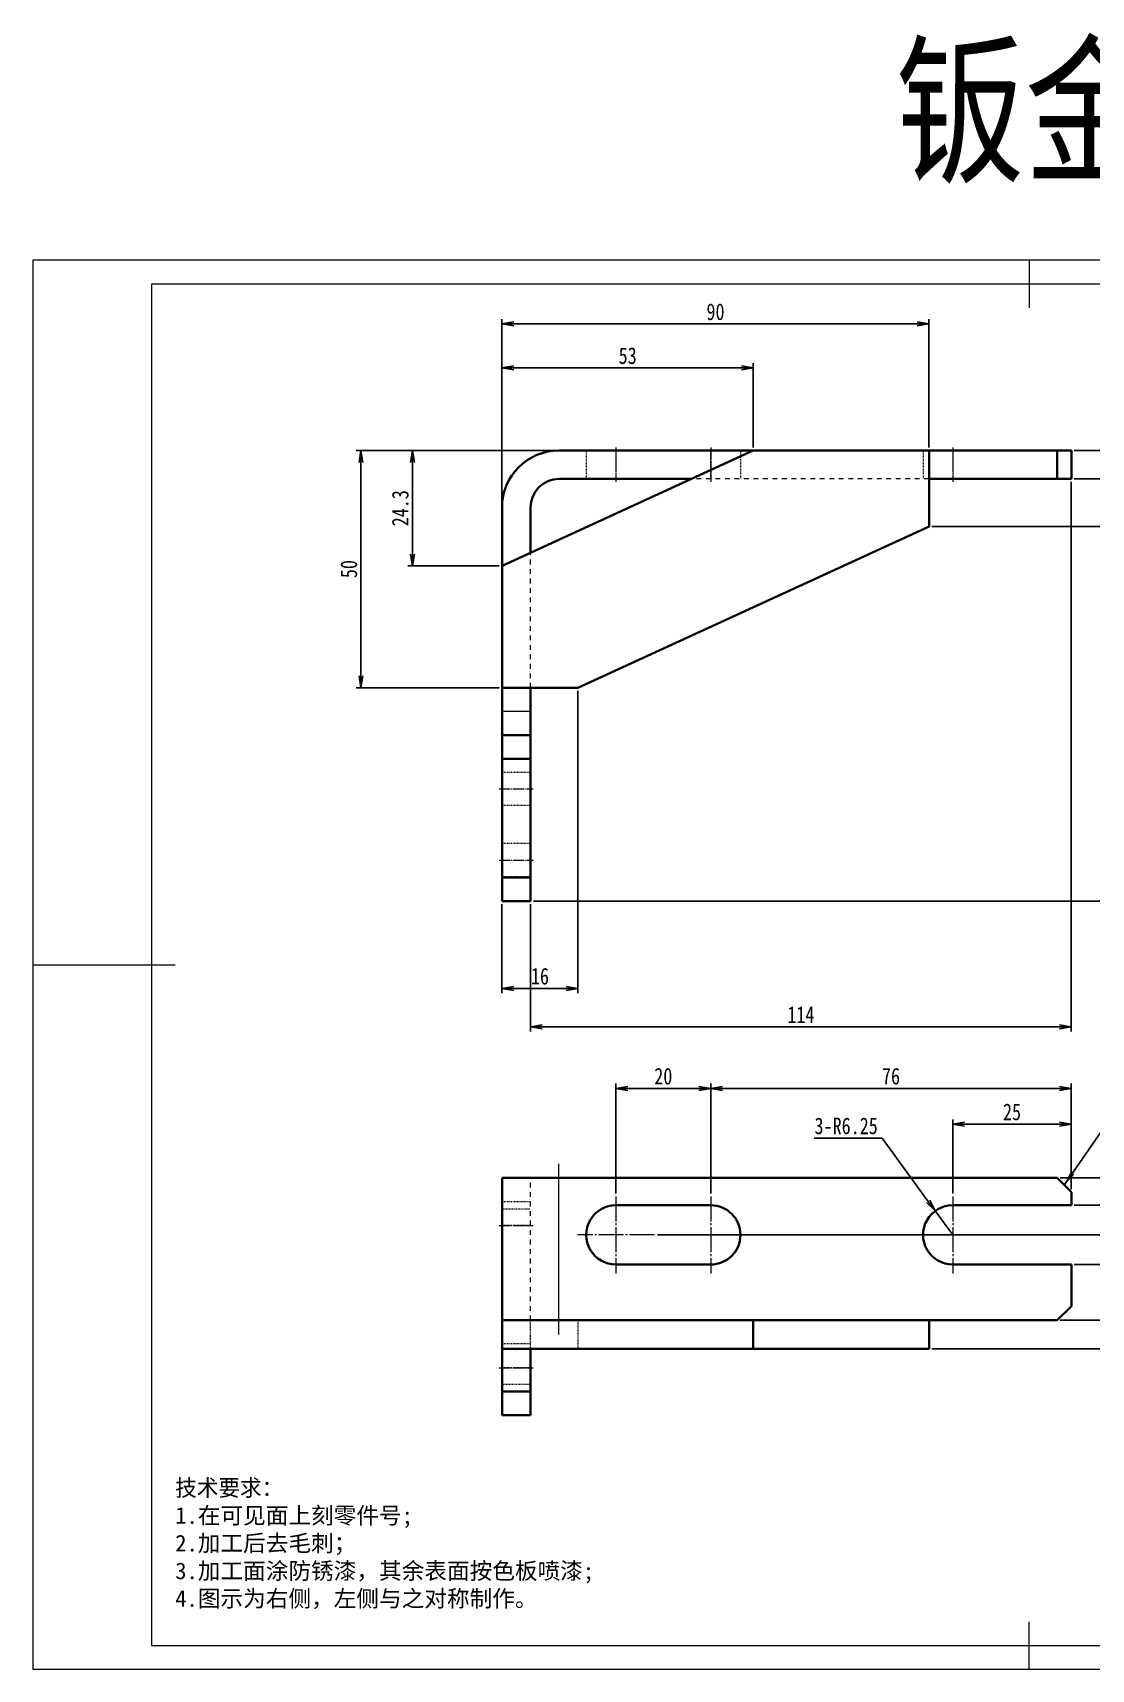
# Model space of a CAD drawing. Header units: millimetres. Extents: x -15766 to 80009, y -9701 to 15159.
# Drawn here: x -4334.1 to -4111, y 11134.1 to 11479.1 of the extents above; entities that cross this region are included whole.
import ezdxf

# ---------------------------------------------------------------- set-up
doc = ezdxf.new("R2010")
doc.units = ezdxf.units.MM
doc.linetypes.add('CENTER-HOKUTO_1', pattern=[16, 13, -1, 1, -1])
doc.linetypes.add('HIDDEN-HOKUTO_1', pattern=[2, 1, -1])
doc.layers.get('DEFPOINTS').update_dxf_attribs({"lineweight": 18})
for name, color, linetype, lineweight in [('AM_7', 2, 'CENTER-HOKUTO_1', 18), ('AM_HID', 1, 'HIDDEN-HOKUTO_1', 18), ('AM_VIS', 7, 'Continuous', 18), ('CDRAFT0', 7, 'Continuous', 18), ('DIM', 253, 'Continuous', 20), ('title_frame', 7, 'Continuous', 18), ('word_dim', 9, 'Continuous', 18), ('粗实线层_1', 7, 'Continuous', 15)]:
    doc.layers.add(name, color=color, linetype=linetype, lineweight=lineweight)
doc.styles.add('DIM', font='', dxfattribs={"width": 0.8})
doc.styles.get('DIM').set_extended_font_data('NSimSun')
doc.dimstyles.new('1-1', dxfattribs={"dimtxt": 3.5, "dimasz": 3, "dimexe": 1, "dimexo": 0, "dimgap": 1, "dimtad": 1, "dimdsep": 46, "dimtxsty": 'DIM', "dimblk": '_CAXARROW', "dimcen": 0, "dimdle": 6, "dimclrd": 256, "dimclre": 256, "dimclrt": 3, "dimazin": 2, "dimtfac": 0.707107, "dimtmove": 0, "dimatfit": 3, "dimfxl": 0, "dimfrac": 2, "dimtolj": 1, "dimarcsym": 0})
doc.dimstyles.new('1-1$0', dxfattribs={"dimtxt": 3.5, "dimasz": 2.5, "dimexe": 1, "dimexo": 0.625, "dimgap": 0.8, "dimtad": 1, "dimdsep": 46, "dimtxsty": 'DIM', "dimblk": 'OPEN', "dimcen": 0, "dimdle": 5, "dimclrd": 256, "dimclre": 256, "dimclrt": 3, "dimazin": 3, "dimtfac": 0.5, "dimtmove": 0, "dimatfit": 3, "dimldrblk": 'OPEN', "dimfxl": 0, "dimtolj": 1, "dimarcsym": 0})
doc.dimstyles.new('1-1$4', dxfattribs={"dimtxt": 3.5, "dimasz": 2.5, "dimexe": 1, "dimexo": 0.625, "dimgap": 0.8, "dimtad": 1, "dimtih": 1, "dimtoh": 1, "dimzin": 12, "dimdsep": 46, "dimtxsty": 'DIM', "dimblk": 'OPEN', "dimcen": 0, "dimdle": 5, "dimclrd": 256, "dimclre": 256, "dimclrt": 3, "dimazin": 3, "dimtfac": 0.5, "dimtmove": 0, "dimatfit": 3, "dimldrblk": 'OPEN', "dimfxl": 0, "dimtolj": 1, "dimarcsym": 0})

# ---------------------------------------------------------------- blocks, each defined once
blk = doc.blocks.new('*X3')
at = {"layer": 'CDRAFT0'}
for p, q in [((420, 297), (0, 297)), ((0, 297), (0, 0)), ((420, 0), (420, 297)), ((0, 0), (420, 0))]:
    blk.add_line(p, q, dxfattribs=at)
at = {"layer": '粗实线层_1'}
for p, q in [((210, 297), (210, 287)), ((415, 292), (25, 292)), ((25, 292), (25, 5)), ((415, 5), (415, 292)), ((0, 148.5), (30, 148.5)), ((420, 148.5), (410, 148.5)), ((210, 0), (210, 10)), ((25, 5), (415, 5))]:
    blk.add_line(p, q, dxfattribs=at)
blk = doc.blocks.new('_OPEN')
at = {"color": 0, "linetype": 'ByBlock', "lineweight": -2}
for p, q in [((-1, 0.166667), (0, 0)), ((-1, -0.166667), (0, 0)), ((0, 0), (-1, 0))]:
    blk.add_line(p, q, dxfattribs=at)
blk = doc.blocks.new('*D130')
at = {"layer": 'DEFPOINTS', "color": 0, "transparency": 16777216}
for p in [(-4115.16, 11391.01), (-4084.8, 11391.01), (-4115.16, 11385.01)]:
    blk.add_point(p, dxfattribs=at)
at = {"layer": 'DIM', "linetype": 'Continuous', "lineweight": -2, "transparency": 16777216}
for p, q in [((-4084.8, 11393.51), (-4084.8, 11396.01)), ((-4114.53, 11391.01), (-4083.8, 11391.01)), ((-4084.8, 11385.01), (-4084.8, 11391.01)), ((-4114.53, 11385.01), (-4083.8, 11385.01)), ((-4084.8, 11382.51), (-4084.8, 11380.01))]:
    blk.add_line(p, q, dxfattribs=at)
at = {"layer": 'DIM', "lineweight": -2, "transparency": 16777216, "xscale": 2.5, "yscale": 2.5, "zscale": 2.5}
for p, rotation in [((-4084.8, 11391.01), 270), ((-4084.8, 11385.01), 90)]:
    blk.add_blockref('_OPEN', p, dxfattribs=dict(at, rotation=rotation))
at = {"layer": 'DIM', "color": 3, "transparency": 16777216, "insert": (-4087.35, 11388.01), "char_height": 3.5, "attachment_point": 5, "rotation": 90, "style": 'DIM'}
blk.add_mtext('\\A1;t6', dxfattribs=at)
blk = doc.blocks.new('*D131')
at = {"layer": 'DEFPOINTS', "color": 0, "transparency": 16777216}
for p in [(-4264.88, 11391.01), (-4223.16, 11391.01), (-4235.16, 11341.01)]:
    blk.add_point(p, dxfattribs=at)
at = {"layer": 'DIM', "linetype": 'Continuous', "lineweight": -2, "transparency": 16777216}
for p, q in [((-4223.78, 11391.01), (-4265.88, 11391.01)), ((-4264.88, 11343.51), (-4264.88, 11388.51)), ((-4235.78, 11341.01), (-4265.88, 11341.01))]:
    blk.add_line(p, q, dxfattribs=at)
at = {"layer": 'DIM', "lineweight": -2, "transparency": 16777216, "xscale": 2.5, "yscale": 2.5, "zscale": 2.5}
for p, rotation in [((-4264.88, 11391.01), 90), ((-4264.88, 11341.01), 270)]:
    blk.add_blockref('_OPEN', p, dxfattribs=dict(at, rotation=rotation))
at = {"layer": 'DIM', "color": 3, "transparency": 16777216, "insert": (-4267.43, 11366.01), "char_height": 3.5, "attachment_point": 5, "rotation": 90, "style": 'DIM'}
blk.add_mtext('\\A1;50', dxfattribs=at)
blk = doc.blocks.new('*D132')
at = {"layer": 'DEFPOINTS', "color": 0, "transparency": 16777216}
for p in [(-4145.16, 11417.68), (-4145.16, 11391.01), (-4235.16, 11379.01)]:
    blk.add_point(p, dxfattribs=at)
at = {"layer": 'DIM', "linetype": 'Continuous', "lineweight": -2, "transparency": 16777216}
for p, q in [((-4235.16, 11379.63), (-4235.16, 11418.68)), ((-4145.16, 11391.63), (-4145.16, 11418.68)), ((-4232.66, 11417.68), (-4147.66, 11417.68))]:
    blk.add_line(p, q, dxfattribs=at)
at = {"layer": 'DIM', "lineweight": -2, "transparency": 16777216, "xscale": 2.5, "yscale": 2.5, "zscale": 2.5, "rotation": 180}
blk.add_blockref('_OPEN', (-4235.16, 11417.68), dxfattribs=at)
at = {"layer": 'DIM', "lineweight": -2, "transparency": 16777216, "xscale": 2.5, "yscale": 2.5, "zscale": 2.5}
blk.add_blockref('_OPEN', (-4145.16, 11417.68), dxfattribs=at)
at = {"layer": 'DIM', "color": 3, "transparency": 16777216, "insert": (-4190.16, 11420.23), "char_height": 3.5, "attachment_point": 5, "style": 'DIM'}
blk.add_mtext('\\A1;90', dxfattribs=at)
blk = doc.blocks.new('*D133')
at = {"layer": 'DEFPOINTS', "color": 0, "transparency": 16777216}
for p in [(-4115.16, 11385.01), (-4084.8, 11385.01), (-4229.16, 11296.01)]:
    blk.add_point(p, dxfattribs=at)
at = {"layer": 'DIM', "linetype": 'Continuous', "lineweight": -2, "transparency": 16777216}
for p, q in [((-4114.53, 11385.01), (-4083.8, 11385.01)), ((-4084.8, 11298.51), (-4084.8, 11382.51)), ((-4228.53, 11296.01), (-4083.8, 11296.01))]:
    blk.add_line(p, q, dxfattribs=at)
at = {"layer": 'DIM', "lineweight": -2, "transparency": 16777216, "xscale": 2.5, "yscale": 2.5, "zscale": 2.5}
for p, rotation in [((-4084.8, 11385.01), 90), ((-4084.8, 11296.01), 270)]:
    blk.add_blockref('_OPEN', p, dxfattribs=dict(at, rotation=rotation))
at = {"layer": 'DIM', "color": 3, "transparency": 16777216, "insert": (-4087.35, 11340.51), "char_height": 3.5, "attachment_point": 5, "rotation": 90, "style": 'DIM'}
blk.add_mtext('\\A1;89', dxfattribs=at)
blk = doc.blocks.new('*D134')
at = {"layer": 'DEFPOINTS', "color": 0, "transparency": 16777216}
for p in [(-4115.16, 11385.01), (-4229.16, 11296.01), (-4229.16, 11269.55)]:
    blk.add_point(p, dxfattribs=at)
at = {"layer": 'DIM', "linetype": 'Continuous', "lineweight": -2, "transparency": 16777216}
for p, q in [((-4115.16, 11384.38), (-4115.16, 11268.55)), ((-4229.16, 11295.38), (-4229.16, 11268.55)), ((-4117.66, 11269.55), (-4226.66, 11269.55))]:
    blk.add_line(p, q, dxfattribs=at)
at = {"layer": 'DIM', "lineweight": -2, "transparency": 16777216, "xscale": 2.5, "yscale": 2.5, "zscale": 2.5, "rotation": 180}
blk.add_blockref('_OPEN', (-4229.16, 11269.55), dxfattribs=at)
at = {"layer": 'DIM', "lineweight": -2, "transparency": 16777216, "xscale": 2.5, "yscale": 2.5, "zscale": 2.5}
blk.add_blockref('_OPEN', (-4115.16, 11269.55), dxfattribs=at)
at = {"layer": 'DIM', "color": 3, "transparency": 16777216, "insert": (-4172.16, 11272.1), "char_height": 3.5, "attachment_point": 5, "style": 'DIM'}
blk.add_mtext('\\A1;114', dxfattribs=at)
blk = doc.blocks.new('*D135')
at = {"layer": 'DEFPOINTS', "color": 0, "transparency": 16777216}
for p in [(-4235.16, 11408.42), (-4182.19, 11391.01), (-4235.16, 11379.01)]:
    blk.add_point(p, dxfattribs=at)
at = {"layer": 'DIM', "linetype": 'Continuous', "lineweight": -2, "transparency": 16777216}
for p, q in [((-4235.16, 11379.63), (-4235.16, 11409.42)), ((-4184.69, 11408.42), (-4232.66, 11408.42)), ((-4182.19, 11391.63), (-4182.19, 11409.42))]:
    blk.add_line(p, q, dxfattribs=at)
at = {"layer": 'DIM', "lineweight": -2, "transparency": 16777216, "xscale": 2.5, "yscale": 2.5, "zscale": 2.5, "rotation": 180}
blk.add_blockref('_OPEN', (-4235.16, 11408.42), dxfattribs=at)
at = {"layer": 'DIM', "lineweight": -2, "transparency": 16777216, "xscale": 2.5, "yscale": 2.5, "zscale": 2.5}
blk.add_blockref('_OPEN', (-4182.19, 11408.42), dxfattribs=at)
at = {"layer": 'DIM', "color": 3, "transparency": 16777216, "insert": (-4208.67, 11410.97), "char_height": 3.5, "attachment_point": 5, "style": 'DIM'}
blk.add_mtext('\\A1;53', dxfattribs=at)
blk = doc.blocks.new('*D136')
at = {"layer": 'DEFPOINTS', "color": 0, "transparency": 16777216}
for p in [(-4223.16, 11391.01), (-4254.04, 11366.67), (-4235.16, 11366.67)]:
    blk.add_point(p, dxfattribs=at)
at = {"layer": 'DIM', "linetype": 'Continuous', "lineweight": -2, "transparency": 16777216}
for p, q in [((-4223.78, 11391.01), (-4255.04, 11391.01)), ((-4254.04, 11388.51), (-4254.04, 11369.17)), ((-4235.78, 11366.67), (-4255.04, 11366.67))]:
    blk.add_line(p, q, dxfattribs=at)
at = {"layer": 'DIM', "lineweight": -2, "transparency": 16777216, "xscale": 2.5, "yscale": 2.5, "zscale": 2.5}
for p, rotation in [((-4254.04, 11391.01), 90), ((-4254.04, 11366.67), 270)]:
    blk.add_blockref('_OPEN', p, dxfattribs=dict(at, rotation=rotation))
at = {"layer": 'DIM', "color": 3, "transparency": 16777216, "insert": (-4256.59, 11378.84), "char_height": 3.5, "attachment_point": 5, "rotation": 90, "style": 'DIM'}
blk.add_mtext('\\A1;24.3', dxfattribs=at)
blk = doc.blocks.new('*D137')
at = {"layer": 'DEFPOINTS', "color": 0, "transparency": 16777216}
for p in [(-4219.16, 11341.01), (-4235.16, 11296.01), (-4235.16, 11277.63)]:
    blk.add_point(p, dxfattribs=at)
at = {"layer": 'DIM', "linetype": 'Continuous', "lineweight": -2, "transparency": 16777216}
for p, q in [((-4219.16, 11340.38), (-4219.16, 11276.63)), ((-4235.16, 11295.38), (-4235.16, 11276.63)), ((-4221.66, 11277.63), (-4232.66, 11277.63))]:
    blk.add_line(p, q, dxfattribs=at)
at = {"layer": 'DIM', "lineweight": -2, "transparency": 16777216, "xscale": 2.5, "yscale": 2.5, "zscale": 2.5, "rotation": 180}
blk.add_blockref('_OPEN', (-4235.16, 11277.63), dxfattribs=at)
at = {"layer": 'DIM', "lineweight": -2, "transparency": 16777216, "xscale": 2.5, "yscale": 2.5, "zscale": 2.5}
blk.add_blockref('_OPEN', (-4219.16, 11277.63), dxfattribs=at)
at = {"layer": 'DIM', "color": 3, "transparency": 16777216, "insert": (-4227.16, 11280.18), "char_height": 3.5, "attachment_point": 5, "style": 'DIM'}
blk.add_mtext('\\A1;16', dxfattribs=at)
blk = doc.blocks.new('*D138')
at = {"layer": 'DEFPOINTS', "color": 0, "transparency": 16777216}
for p in [(-4115.16, 11391.01), (-4096.6, 11391.01), (-4145.16, 11375.01)]:
    blk.add_point(p, dxfattribs=at)
at = {"layer": 'DIM', "linetype": 'Continuous', "lineweight": -2, "transparency": 16777216}
for p, q in [((-4114.53, 11391.01), (-4095.6, 11391.01)), ((-4096.6, 11377.51), (-4096.6, 11388.51)), ((-4144.53, 11375.01), (-4095.6, 11375.01))]:
    blk.add_line(p, q, dxfattribs=at)
at = {"layer": 'DIM', "lineweight": -2, "transparency": 16777216, "xscale": 2.5, "yscale": 2.5, "zscale": 2.5}
for p, rotation in [((-4096.6, 11391.01), 90), ((-4096.6, 11375.01), 270)]:
    blk.add_blockref('_OPEN', p, dxfattribs=dict(at, rotation=rotation))
at = {"layer": 'DIM', "color": 3, "transparency": 16777216, "insert": (-4099.15, 11383.01), "char_height": 3.5, "attachment_point": 5, "rotation": 90, "style": 'DIM'}
blk.add_mtext('\\A1;16', dxfattribs=at)
blk = doc.blocks.new('*D147')
at = {"layer": 'DEFPOINTS', "color": 0, "transparency": 16777216}
for p in [(-4118.16, 11237.67), (-4079.1, 11237.67), (-4118.16, 11207.67)]:
    blk.add_point(p, dxfattribs=at)
at = {"layer": 'DIM', "linetype": 'Continuous', "lineweight": -2, "transparency": 16777216}
for p, q in [((-4117.53, 11237.67), (-4078.1, 11237.67)), ((-4079.1, 11210.17), (-4079.1, 11235.17)), ((-4117.53, 11207.67), (-4078.1, 11207.67))]:
    blk.add_line(p, q, dxfattribs=at)
at = {"layer": 'DIM', "lineweight": -2, "transparency": 16777216, "xscale": 2.5, "yscale": 2.5, "zscale": 2.5}
for p, rotation in [((-4079.1, 11237.67), 90), ((-4079.1, 11207.67), 270)]:
    blk.add_blockref('_OPEN', p, dxfattribs=dict(at, rotation=rotation))
at = {"layer": 'DIM', "color": 3, "transparency": 16777216, "insert": (-4081.65, 11222.67), "char_height": 3.5, "attachment_point": 5, "rotation": 90, "style": 'DIM'}
blk.add_mtext('\\A1;30', dxfattribs=at)
blk = doc.blocks.new('*D148')
at = {"layer": 'DEFPOINTS', "color": 0, "transparency": 16777216}
for p in [(-4118.16, 11207.67), (-4079.1, 11207.67), (-4145.16, 11201.67)]:
    blk.add_point(p, dxfattribs=at)
at = {"layer": 'DIM', "linetype": 'Continuous', "lineweight": -2, "transparency": 16777216}
for p, q in [((-4079.1, 11210.17), (-4079.1, 11212.67)), ((-4117.53, 11207.67), (-4078.1, 11207.67)), ((-4079.1, 11201.67), (-4079.1, 11207.67)), ((-4144.53, 11201.67), (-4078.1, 11201.67)), ((-4079.1, 11199.17), (-4079.1, 11196.67))]:
    blk.add_line(p, q, dxfattribs=at)
at = {"layer": 'DIM', "lineweight": -2, "transparency": 16777216, "xscale": 2.5, "yscale": 2.5, "zscale": 2.5}
for p, rotation in [((-4079.1, 11207.67), 270), ((-4079.1, 11201.67), 90)]:
    blk.add_blockref('_OPEN', p, dxfattribs=dict(at, rotation=rotation))
at = {"layer": 'DIM', "color": 3, "transparency": 16777216, "insert": (-4081.65, 11204.67), "char_height": 3.5, "attachment_point": 5, "rotation": 90, "style": 'DIM'}
blk.add_mtext('\\A1;t6', dxfattribs=at)
blk = doc.blocks.new('_CAXARROW')
blk.add_hatch(color=0).paths.add_polyline_path([(0, 0), (-1, 0.125), (-1, -0.125)], flags=0)
blk = doc.blocks.new('*D149')
at = {"layer": 'DEFPOINTS', "color": 0, "transparency": 16777216}
for p in [(-4140.16, 11249.02), (-4140.16, 11233.79), (-4115.16, 11234.67)]:
    blk.add_point(p, dxfattribs=at)
at = {"layer": 'DIM', "linetype": 'Continuous', "lineweight": -2, "transparency": 16777216}
for p, q in [((-4140.16, 11234.42), (-4140.16, 11250.02)), ((-4115.16, 11235.29), (-4115.16, 11250.02)), ((-4117.66, 11249.02), (-4137.66, 11249.02))]:
    blk.add_line(p, q, dxfattribs=at)
at = {"layer": 'DIM', "lineweight": -2, "transparency": 16777216, "xscale": 2.5, "yscale": 2.5, "zscale": 2.5, "rotation": 180}
blk.add_blockref('_OPEN', (-4140.16, 11249.02), dxfattribs=at)
at = {"layer": 'DIM', "lineweight": -2, "transparency": 16777216, "xscale": 2.5, "yscale": 2.5, "zscale": 2.5}
blk.add_blockref('_OPEN', (-4115.16, 11249.02), dxfattribs=at)
at = {"layer": 'DIM', "color": 3, "transparency": 16777216, "insert": (-4127.66, 11251.57), "char_height": 3.5, "attachment_point": 5, "style": 'DIM'}
blk.add_mtext('\\A1;25', dxfattribs=at)
blk = doc.blocks.new('*D150')
at = {"layer": 'DEFPOINTS', "color": 0, "transparency": 16777216}
for p in [(-4191.16, 11256.55), (-4191.16, 11233.79), (-4115.16, 11234.67)]:
    blk.add_point(p, dxfattribs=at)
at = {"layer": 'DIM', "linetype": 'Continuous', "lineweight": -2, "transparency": 16777216}
for p, q in [((-4191.16, 11234.42), (-4191.16, 11257.55)), ((-4117.66, 11256.55), (-4188.66, 11256.55)), ((-4115.16, 11235.29), (-4115.16, 11257.55))]:
    blk.add_line(p, q, dxfattribs=at)
at = {"layer": 'DIM', "lineweight": -2, "transparency": 16777216, "xscale": 2.5, "yscale": 2.5, "zscale": 2.5, "rotation": 180}
blk.add_blockref('_OPEN', (-4191.16, 11256.55), dxfattribs=at)
at = {"layer": 'DIM', "lineweight": -2, "transparency": 16777216, "xscale": 2.5, "yscale": 2.5, "zscale": 2.5}
blk.add_blockref('_OPEN', (-4115.16, 11256.55), dxfattribs=at)
at = {"layer": 'DIM', "color": 3, "transparency": 16777216, "insert": (-4153.16, 11259.1), "char_height": 3.5, "attachment_point": 5, "style": 'DIM'}
blk.add_mtext('\\A1;76', dxfattribs=at)
blk = doc.blocks.new('*D151')
at = {"layer": 'DEFPOINTS', "color": 0, "transparency": 16777216}
for p in [(-4211.16, 11256.55), (-4211.16, 11233.79), (-4191.16, 11233.79)]:
    blk.add_point(p, dxfattribs=at)
at = {"layer": 'DIM', "linetype": 'Continuous', "lineweight": -2, "transparency": 16777216}
for p, q in [((-4211.16, 11234.42), (-4211.16, 11257.55)), ((-4193.66, 11256.55), (-4208.66, 11256.55)), ((-4191.16, 11234.42), (-4191.16, 11257.55))]:
    blk.add_line(p, q, dxfattribs=at)
at = {"layer": 'DIM', "lineweight": -2, "transparency": 16777216, "xscale": 2.5, "yscale": 2.5, "zscale": 2.5, "rotation": 180}
blk.add_blockref('_OPEN', (-4211.16, 11256.55), dxfattribs=at)
at = {"layer": 'DIM', "lineweight": -2, "transparency": 16777216, "xscale": 2.5, "yscale": 2.5, "zscale": 2.5}
blk.add_blockref('_OPEN', (-4191.16, 11256.55), dxfattribs=at)
at = {"layer": 'DIM', "color": 3, "transparency": 16777216, "insert": (-4201.16, 11259.1), "char_height": 3.5, "attachment_point": 5, "style": 'DIM'}
blk.add_mtext('\\A1;20', dxfattribs=at)
blk = doc.blocks.new('*D152')
at = {"layer": 'DEFPOINTS', "color": 0, "transparency": 16777216}
for p in [(-4203.03, 11225.67), (-4088.67, 11225.67), (-4118.16, 11207.67)]:
    blk.add_point(p, dxfattribs=at)
at = {"layer": 'DIM', "linetype": 'Continuous', "lineweight": -2, "transparency": 16777216}
for p, q in [((-4202.41, 11225.67), (-4087.67, 11225.67)), ((-4088.67, 11210.17), (-4088.67, 11223.17)), ((-4117.53, 11207.67), (-4087.67, 11207.67))]:
    blk.add_line(p, q, dxfattribs=at)
at = {"layer": 'DIM', "lineweight": -2, "transparency": 16777216, "xscale": 2.5, "yscale": 2.5, "zscale": 2.5}
for p, rotation in [((-4088.67, 11225.67), 90), ((-4088.67, 11207.67), 270)]:
    blk.add_blockref('_OPEN', p, dxfattribs=dict(at, rotation=rotation))
at = {"layer": 'DIM', "color": 3, "transparency": 16777216, "insert": (-4091.22, 11216.67), "char_height": 3.5, "attachment_point": 5, "rotation": 90, "style": 'DIM'}
blk.add_mtext('\\A1;18', dxfattribs=at)
blk = doc.blocks.new('*D153')
at = {"layer": 'DEFPOINTS', "color": 0, "transparency": 16777216}
for p in [(-4143.84, 11230.72), (-4140.16, 11225.67)]:
    blk.add_point(p, dxfattribs=at)
at = {"layer": 'DIM', "linetype": 'Continuous', "lineweight": -2, "transparency": 16777216}
for p, q in [((-4169.35, 11246.07), (-4155.05, 11246.07)), ((-4155.05, 11246.07), (-4145.32, 11232.74)), ((-4140.16, 11225.67), (-4143.84, 11230.72))]:
    blk.add_line(p, q, dxfattribs=at)
at = {"layer": 'DIM', "lineweight": -2, "transparency": 16777216, "xscale": 2.5, "yscale": 2.5, "zscale": 2.5, "rotation": 306.1415176351142}
blk.add_blockref('_OPEN', (-4143.84, 11230.72), dxfattribs=at)
at = {"layer": 'DIM', "color": 3, "transparency": 16777216, "insert": (-4162.62, 11248.62), "char_height": 3.5, "attachment_point": 5, "style": 'DIM'}
blk.add_mtext('\\A1;3-R6.25', dxfattribs=at)
blk = doc.blocks.new('*D196')
at = {"layer": 'DEFPOINTS', "color": 0, "transparency": 16777216}
for p in [(-4115.16, 11231.92), (-4099.02, 11231.92), (-4115.16, 11219.42)]:
    blk.add_point(p, dxfattribs=at)
at = {"layer": 'DIM', "linetype": 'Continuous', "lineweight": -2, "transparency": 16777216}
for p, q in [((-4114.53, 11231.92), (-4098.02, 11231.92)), ((-4099.02, 11221.92), (-4099.02, 11229.42)), ((-4114.53, 11219.42), (-4098.02, 11219.42))]:
    blk.add_line(p, q, dxfattribs=at)
at = {"layer": 'DIM', "lineweight": -2, "transparency": 16777216, "xscale": 2.5, "yscale": 2.5, "zscale": 2.5}
for p, rotation in [((-4099.02, 11231.92), 90), ((-4099.02, 11219.42), 270)]:
    blk.add_blockref('_OPEN', p, dxfattribs=dict(at, rotation=rotation))
at = {"layer": 'DIM', "color": 3, "transparency": 16777216, "insert": (-4101.57, 11225.67), "char_height": 3.5, "attachment_point": 5, "rotation": 90, "style": 'DIM'}
blk.add_mtext('\\A1;12.5', dxfattribs=at)

msp = doc.modelspace()

# ---------------------------------------------------------------- linework, layer by layer
at = {"color": 7, "lineweight": 13, "ltscale": 0.15}
msp.add_line((-4229.15558, 11336.00938), (-4235.15558, 11336.00938), dxfattribs=at)
at = {"color": 7, "lineweight": 13}
msp.add_line((-4223.15558, 11207.66942), (-4223.15558, 11237.66942), dxfattribs=at)
at = {"layer": 'AM_7', "color": 2, "lineweight": 13, "ltscale": 0.180017}
for p, q in [((-4211.15558, 11391.60948), (-4211.15558, 11384.4088)), ((-4140.15558, 11391.60973), (-4140.15558, 11384.40904))]:
    msp.add_line(p, q, dxfattribs=at)
at = {"layer": 'AM_7', "color": 2, "lineweight": 13, "ltscale": 0.180011}
msp.add_line((-4191.15558, 11391.60948), (-4191.15558, 11384.40904), dxfattribs=at)
at = {"layer": 'AM_7', "color": 2, "lineweight": 13, "ltscale": 0.180005}
for p, q in [((-4235.75567, 11319.66466), (-4228.55548, 11319.66466)), ((-4235.75567, 11304.66466), (-4228.55548, 11304.66466)), ((-4235.75567, 11197.66942), (-4228.55548, 11197.66942))]:
    msp.add_line(p, q, dxfattribs=at)
at = {"layer": 'AM_7', "color": 2, "lineweight": 13}
msp.add_line((-4223.15558, 11204.66942), (-4223.15558, 11240.66942), dxfattribs=at)
at = {"layer": 'AM_7', "color": 2, "lineweight": 13, "ltscale": 0.40625}
for p, q in [((-4211.15558, 11233.79442), (-4211.15558, 11217.54442)), ((-4191.15558, 11233.79442), (-4191.15558, 11217.54442)), ((-4140.15558, 11233.7943), (-4140.15558, 11217.5443)), ((-4203.03058, 11225.66942), (-4219.28058, 11225.66942)), ((-4183.03058, 11225.66942), (-4199.28058, 11225.66942)), ((-4132.03058, 11225.6693), (-4148.28058, 11225.6693))]:
    msp.add_line(p, q, dxfattribs=at)
at = {"layer": 'AM_7', "color": 2, "lineweight": 13, "ltscale": 0.179993}
msp.add_line((-4235.75519, 11227.66942), (-4228.55548, 11227.66942), dxfattribs=at)
at = {"layer": 'AM_HID', "color": 1, "lineweight": 13, "ltscale": 0.15}
for p, q in [((-4217.40558, 11391.00938), (-4217.40558, 11385.00938)), ((-4211.15558, 11391.00938), (-4211.15558, 11385.00938)), ((-4211.15558, 11391.00938), (-4211.15558, 11385.00938)), ((-4191.15558, 11385.00938), (-4191.15558, 11391.00938)), ((-4191.15558, 11385.00938), (-4191.15558, 11391.00938)), ((-4184.90558, 11391.00938), (-4184.90558, 11385.00938)), ((-4146.40558, 11391.00963), (-4146.40558, 11385.00963)), ((-4140.15558, 11391.00963), (-4140.15558, 11385.00963)), ((-4140.15558, 11391.00963), (-4140.15558, 11385.00963)), ((-4118.15558, 11385.00963), (-4118.15558, 11391.00963)), ((-4229.15558, 11323.16466), (-4235.15558, 11323.16466)), ((-4229.15558, 11316.16466), (-4235.15558, 11316.16466)), ((-4229.15558, 11308.16466), (-4235.15558, 11308.16466)), ((-4229.15558, 11301.16466), (-4235.15558, 11301.16466)), ((-4229.15558, 11301.00938), (-4235.15558, 11301.00938)), ((-4229.15558, 11232.66942), (-4235.15558, 11232.66942)), ((-4235.15558, 11231.16942), (-4229.15558, 11231.16942)), ((-4235.15558, 11231.16942), (-4229.15558, 11231.16942)), ((-4229.15558, 11227.66942), (-4235.15558, 11227.66942)), ((-4229.15558, 11227.66942), (-4235.15558, 11227.66942)), ((-4229.15558, 11227.66942), (-4235.15558, 11227.66942)), ((-4229.15558, 11227.66942), (-4235.15558, 11227.66942)), ((-4219.15558, 11207.66942), (-4219.15558, 11201.66942)), ((-4229.15558, 11202.66942), (-4235.15558, 11202.66942)), ((-4229.15558, 11197.66942), (-4235.15558, 11197.66942)), ((-4229.15558, 11197.66942), (-4235.15558, 11197.66942)), ((-4229.15558, 11197.66942), (-4235.15558, 11197.66942)), ((-4229.15558, 11197.66942), (-4235.15558, 11197.66942)), ((-4235.15558, 11194.16942), (-4229.15558, 11194.16942)), ((-4235.15558, 11194.16942), (-4229.15558, 11194.16942)), ((-4235.15558, 11192.66942), (-4229.15558, 11192.66942))]:
    msp.add_line(p, q, dxfattribs=at)
at = {"layer": 'AM_HID', "color": 1, "lineweight": 13}
for p, q in [((-4182.18829, 11391.00938), (-4145.15558, 11391.00963)), ((-4145.15558, 11385.00963), (-4195.24737, 11385.00938)), ((-4235.15558, 11341.00938), (-4235.15558, 11366.6732)), ((-4229.15558, 11341.00938), (-4229.15558, 11369.42979)), ((-4229.15558, 11207.66942), (-4229.15558, 11237.66942)), ((-4223.15558, 11207.66942), (-4223.15558, 11237.66942))]:
    msp.add_line(p, q, dxfattribs=at)
at = {"layer": 'AM_HID', "color": 1, "lineweight": 13, "ltscale": 0.125}
for p, q in [((-4235.15558, 11207.66942), (-4235.15558, 11202.66942)), ((-4229.15558, 11202.66942), (-4229.15558, 11207.66942))]:
    msp.add_line(p, q, dxfattribs=at)
at = {"layer": 'AM_HID', "color": 1, "lineweight": 13, "ltscale": 0.024997}
for p, q in [((-4235.15558, 11201.66954), (-4235.15558, 11202.66942)), ((-4229.15558, 11201.66954), (-4229.15558, 11202.66942))]:
    msp.add_line(p, q, dxfattribs=at)
at = {"layer": 'AM_VIS', "color": 0, "lineweight": 35}
for p, q in [((-4235.15558, 11366.6732), (-4182.18829, 11391.00938)), ((-4223.15558, 11391.00938), (-4182.18829, 11391.00938)), ((-4145.15558, 11391.00963), (-4182.18829, 11391.00938)), ((-4145.15558, 11391.00963), (-4118.15558, 11391.00963)), ((-4195.24737, 11385.00938), (-4223.15558, 11385.00938)), ((-4118.15558, 11385.00963), (-4145.15558, 11385.00963)), ((-4145.15558, 11375.00963), (-4219.15558, 11341.00938)), ((-4235.15558, 11366.6732), (-4235.15558, 11341.00938)), ((-4235.15558, 11301.00938), (-4235.15558, 11326.00938)), ((-4229.15558, 11301.00938), (-4229.15558, 11326.00938)), ((-4235.15558, 11207.66942), (-4235.15558, 11237.66942)), ((-4223.15558, 11237.66942), (-4118.15558, 11237.6693)), ((-4191.15558, 11231.91942), (-4211.15558, 11231.91942)), ((-4140.15558, 11231.9193), (-4115.15558, 11231.9193)), ((-4211.15558, 11219.41942), (-4191.15558, 11219.41942)), ((-4115.15558, 11219.4193), (-4140.15558, 11219.4193)), ((-4235.15558, 11207.66942), (-4182.18829, 11207.66942)), ((-4223.15558, 11207.66942), (-4118.15558, 11207.6693)), ((-4145.15558, 11207.6693), (-4182.18829, 11207.66942)), ((-4235.15558, 11201.66942), (-4182.18829, 11201.66942)), ((-4145.15558, 11201.6693), (-4182.18829, 11201.66942))]:
    msp.add_line(p, q, dxfattribs=at)
at = {"layer": 'AM_VIS', "color": 0, "lineweight": 35, "ltscale": 0.4}
for p, q in [((-4145.15558, 11375.00963), (-4145.15558, 11391.00963)), ((-4219.15558, 11341.00938), (-4235.15558, 11341.00938))]:
    msp.add_line(p, q, dxfattribs=at)
at = {"layer": 'AM_VIS', "color": 0, "lineweight": 35, "ltscale": 0.075}
for p, q in [((-4115.15558, 11391.00963), (-4118.15558, 11391.00963)), ((-4115.15558, 11385.00963), (-4118.15558, 11385.00963))]:
    msp.add_line(p, q, dxfattribs=at)
at = {"layer": 'AM_VIS', "color": 0, "lineweight": 35, "ltscale": 0.15}
for p, q in [((-4118.15558, 11391.00963), (-4118.15558, 11385.00963)), ((-4115.15558, 11391.00963), (-4115.15558, 11385.00963)), ((-4229.15558, 11331.00938), (-4235.15558, 11331.00938)), ((-4229.15558, 11326.00938), (-4235.15558, 11326.00938)), ((-4235.15558, 11301.00938), (-4229.15558, 11301.00938)), ((-4235.15558, 11296.00938), (-4229.15558, 11296.00938)), ((-4235.15558, 11207.66942), (-4235.15558, 11201.66942)), ((-4182.18829, 11207.66942), (-4182.18829, 11201.66942)), ((-4145.15558, 11207.6693), (-4145.15558, 11201.6693)), ((-4229.15558, 11192.66942), (-4235.15558, 11192.66942)), ((-4229.15558, 11187.66942), (-4235.15558, 11187.66942))]:
    msp.add_line(p, q, dxfattribs=at)
at = {"layer": 'AM_VIS', "color": 0, "lineweight": 35, "ltscale": 0.308405}
msp.add_line((-4235.15558, 11366.6732), (-4235.15558, 11379.00938), dxfattribs=at)
at = {"layer": 'AM_VIS', "color": 0, "lineweight": 35, "ltscale": 0.23949}
msp.add_line((-4229.15558, 11369.42979), (-4229.15558, 11379.00938), dxfattribs=at)
at = {"layer": 'AM_VIS', "color": 0, "lineweight": 35, "ltscale": 0.125}
for p, q in [((-4235.15558, 11336.00938), (-4235.15558, 11341.00938)), ((-4229.15558, 11336.00938), (-4229.15558, 11341.00938)), ((-4235.15558, 11336.00938), (-4235.15558, 11331.00938)), ((-4229.15558, 11331.00938), (-4229.15558, 11336.00938)), ((-4235.15558, 11326.00938), (-4235.15558, 11331.00938)), ((-4229.15558, 11326.00938), (-4229.15558, 11331.00938)), ((-4235.15558, 11296.00938), (-4235.15558, 11301.00938)), ((-4229.15558, 11296.00938), (-4229.15558, 11301.00938)), ((-4235.15558, 11187.66942), (-4235.15558, 11192.66942)), ((-4229.15558, 11187.66942), (-4229.15558, 11192.66942))]:
    msp.add_line(p, q, dxfattribs=at)
at = {"layer": 'AM_VIS', "color": 0, "lineweight": 35, "ltscale": 0.3}
for p, q in [((-4223.15558, 11237.66942), (-4235.15558, 11237.66942)), ((-4223.15558, 11207.66942), (-4235.15558, 11207.66942))]:
    msp.add_line(p, q, dxfattribs=at)
at = {"layer": 'AM_VIS', "color": 0, "lineweight": 35, "ltscale": 0.106066}
for p, q in [((-4115.15558, 11234.6693), (-4118.15558, 11237.6693)), ((-4115.15558, 11210.6693), (-4118.15558, 11207.6693))]:
    msp.add_line(p, q, dxfattribs=at)
at = {"layer": 'AM_VIS', "color": 0, "lineweight": 35, "ltscale": 0.06875}
msp.add_line((-4115.15558, 11231.9193), (-4115.15558, 11234.6693), dxfattribs=at)
at = {"layer": 'AM_VIS', "color": 0, "lineweight": 35, "ltscale": 0.21875}
msp.add_line((-4115.15558, 11210.6693), (-4115.15558, 11219.4193), dxfattribs=at)
at = {"layer": 'AM_VIS', "color": 0, "lineweight": 35, "ltscale": 0.225003}
for p, q in [((-4235.15558, 11192.66942), (-4235.15558, 11201.66954)), ((-4229.15558, 11192.66942), (-4229.15558, 11201.66954))]:
    msp.add_line(p, q, dxfattribs=at)
at = {"layer": 'AM_VIS', "color": 0, "lineweight": 35}
for centre, radius, start, end in [((-4223.15558, 11379.00938), 12, 90.0001118, 180.0001043), ((-4223.15558, 11379.00938), 6, 90.0001118, 180.0001043), ((-4211.15558, 11225.66942), 6.25, 89.9999205, 269.9999224), ((-4191.15558, 11225.66942), 6.25, 269.9999224, 89.9999205), ((-4140.15558, 11225.6693), 6.25, 89.9999205, 269.9999224)]:
    msp.add_arc(centre, radius, start, end, dxfattribs=at)

# ---------------------------------------------------------------- block references
at = {"layer": 'title_frame'}
msp.add_blockref('*X3', (-4334.07045, 11134.10436), dxfattribs=at)

# ---------------------------------------------------------------- texts
at = {"layer": 'DIM', "insert": (-4152.22753, 11475.12072), "char_height": 25, "width": 104.980501, "attachment_point": 1, "style": 'DIM'}
msp.add_mtext('{\\C3;钣金}', dxfattribs=at)
at = {"layer": 'word_dim', "linetype": 'Continuous', "ltscale": 4, "insert": (-4304.03607, 11174.10988), "char_height": 3.5, "width": 139.6035818, "attachment_point": 1}
msp.add_mtext('{\\C3;技术要求：\\P\\fNSimSun|b0|i0|c134|p49;1\\fSimSun|b0|i0|c134|p49;.在可见面上刻零件号;\\P2.加工后去毛刺；\\P3.加工面涂防锈漆，其余表面按色板喷漆;\\P\\fNSimSun|b0|i0|c134|p49;4\\fSimSun|b0|i0|c134|p49;.图示为右侧，左侧与之对称制作。\\P         }', dxfattribs=at)

# ---------------------------------------------------------------- dimensions: what is measured, and where the dimension line sits
at = {"layer": 'DIM'}
for base, p1, p2, picture, middle in [((-4145.15558, 11417.68029), (-4235.15558, 11379.00936), (-4145.15558, 11391.00963), '*D132', (-4190.15558, 11420.23029)), ((-4229.15558, 11269.5474), (-4115.15558, 11385.00963), (-4229.15558, 11296.00938), '*D134', (-4172.15558, 11272.0974)), ((-4235.15558, 11277.63397), (-4219.15558, 11341.00938), (-4235.15558, 11296.00938), '*D137', (-4227.15558, 11280.18397)), ((-4211.15558, 11256.54579), (-4191.15558, 11233.79442), (-4211.15558, 11233.79442), '*D151', (-4201.15558, 11259.09579)), ((-4191.15558, 11256.54579), (-4115.15558, 11234.6693), (-4191.15558, 11233.79442), '*D150', (-4153.15558, 11259.09579)), ((-4140.15558, 11249.02288), (-4115.15558, 11234.6693), (-4140.15558, 11233.7943), '*D149', (-4127.65558, 11251.57288))]:
    dim = msp.add_linear_dim(base=base, p1=p1, p2=p2, dimstyle='1-1$0', dxfattribs=at)
    dim.commit()
    dim.dimension.update_dxf_attribs({"geometry": picture, "text_midpoint": middle})
dim = msp.add_linear_dim(base=(-4235.15558, 11408.41512), p1=(-4182.18829, 11391.00938), p2=(-4235.15558, 11379.00936), dimstyle='1-1$0', override={"dimdec": 1}, dxfattribs=at)
dim.commit()
dim.dimension.update_dxf_attribs({"geometry": '*D135', "text_midpoint": (-4208.67193, 11410.96512)})
for base, p1, p2, override, picture, middle in [((-4084.79728, 11391.00963), (-4115.15558, 11385.00963), (-4115.15558, 11391.00963), {"dimpost": 't<>'}, '*D130', (-4087.34728, 11388.00963)), ((-4254.04117, 11366.6732), (-4223.15558, 11391.00938), (-4235.15558, 11366.6732), {"dimdec": 1}, '*D136', (-4256.59117, 11378.84129)), ((-4079.09889, 11207.6693), (-4145.15558, 11201.6693), (-4118.15558, 11207.6693), {"dimpost": 't<>'}, '*D148', (-4081.64889, 11204.6693))]:
    dim = msp.add_linear_dim(base=base, p1=p1, p2=p2, angle=90, dimstyle='1-1$0', override=override, dxfattribs=at)
    dim.commit()
    dim.dimension.update_dxf_attribs({"geometry": picture, "text_midpoint": middle})
for base, p1, p2, picture, middle in [((-4264.87539, 11391.00938), (-4235.15558, 11341.00938), (-4223.15558, 11391.00938), '*D131', (-4267.42539, 11366.00938)), ((-4096.60132, 11391.00963), (-4145.15558, 11375.00963), (-4115.15558, 11391.00963), '*D138', (-4099.15132, 11383.00963)), ((-4084.79728, 11385.00963), (-4229.15558, 11296.00938), (-4115.15558, 11385.00963), '*D133', (-4087.34728, 11340.50951)), ((-4079.09889, 11237.6693), (-4118.15558, 11207.6693), (-4118.15558, 11237.6693), '*D147', (-4081.64889, 11222.6693)), ((-4088.67182, 11225.66942), (-4118.15558, 11207.6693), (-4203.03058, 11225.66942), '*D152', (-4091.22182, 11216.66936))]:
    dim = msp.add_linear_dim(base=base, p1=p1, p2=p2, angle=90, dimstyle='1-1$0', dxfattribs=at)
    dim.commit()
    dim.dimension.update_dxf_attribs({"geometry": picture, "text_midpoint": middle})
dim = msp.add_radius_dim(center=(-4140.15558, 11225.6693), mpoint=(-4143.84171, 11230.71656), text='3-<>', dimstyle='1-1$4', dxfattribs=at)
dim.commit()
dim.dimension.update_dxf_attribs({"geometry": '*D153', "text_midpoint": (-4162.61725, 11246.06617), "dimtype": 164})
dim = msp.add_linear_dim(base=(-4099.0209, 11231.9193), p1=(-4115.15558, 11219.4193), p2=(-4115.15558, 11231.9193), angle=90, dimstyle='1-1$0', dxfattribs=at)
dim.commit()
dim.dimension.update_dxf_attribs({"geometry": '*D196', "text_midpoint": (-4099.0209, 11225.6693), "dimtype": 160})

# ---------------------------------------------------------------- leaders
at = {"layer": 'DIM', "annotation_type": 0, "has_hookline": 1, "hookline_direction": 0, "text_width": 12.83333}
msp.add_leader([(-4116.65558, 11236.1693), (-4108.78583, 11247.51699), (-4105.78583, 11247.51699)], dimstyle='1-1', override={"dimgap": 1, "dimtad": 0}, dxfattribs=at)

doc.saveas('drawing.dxf')
